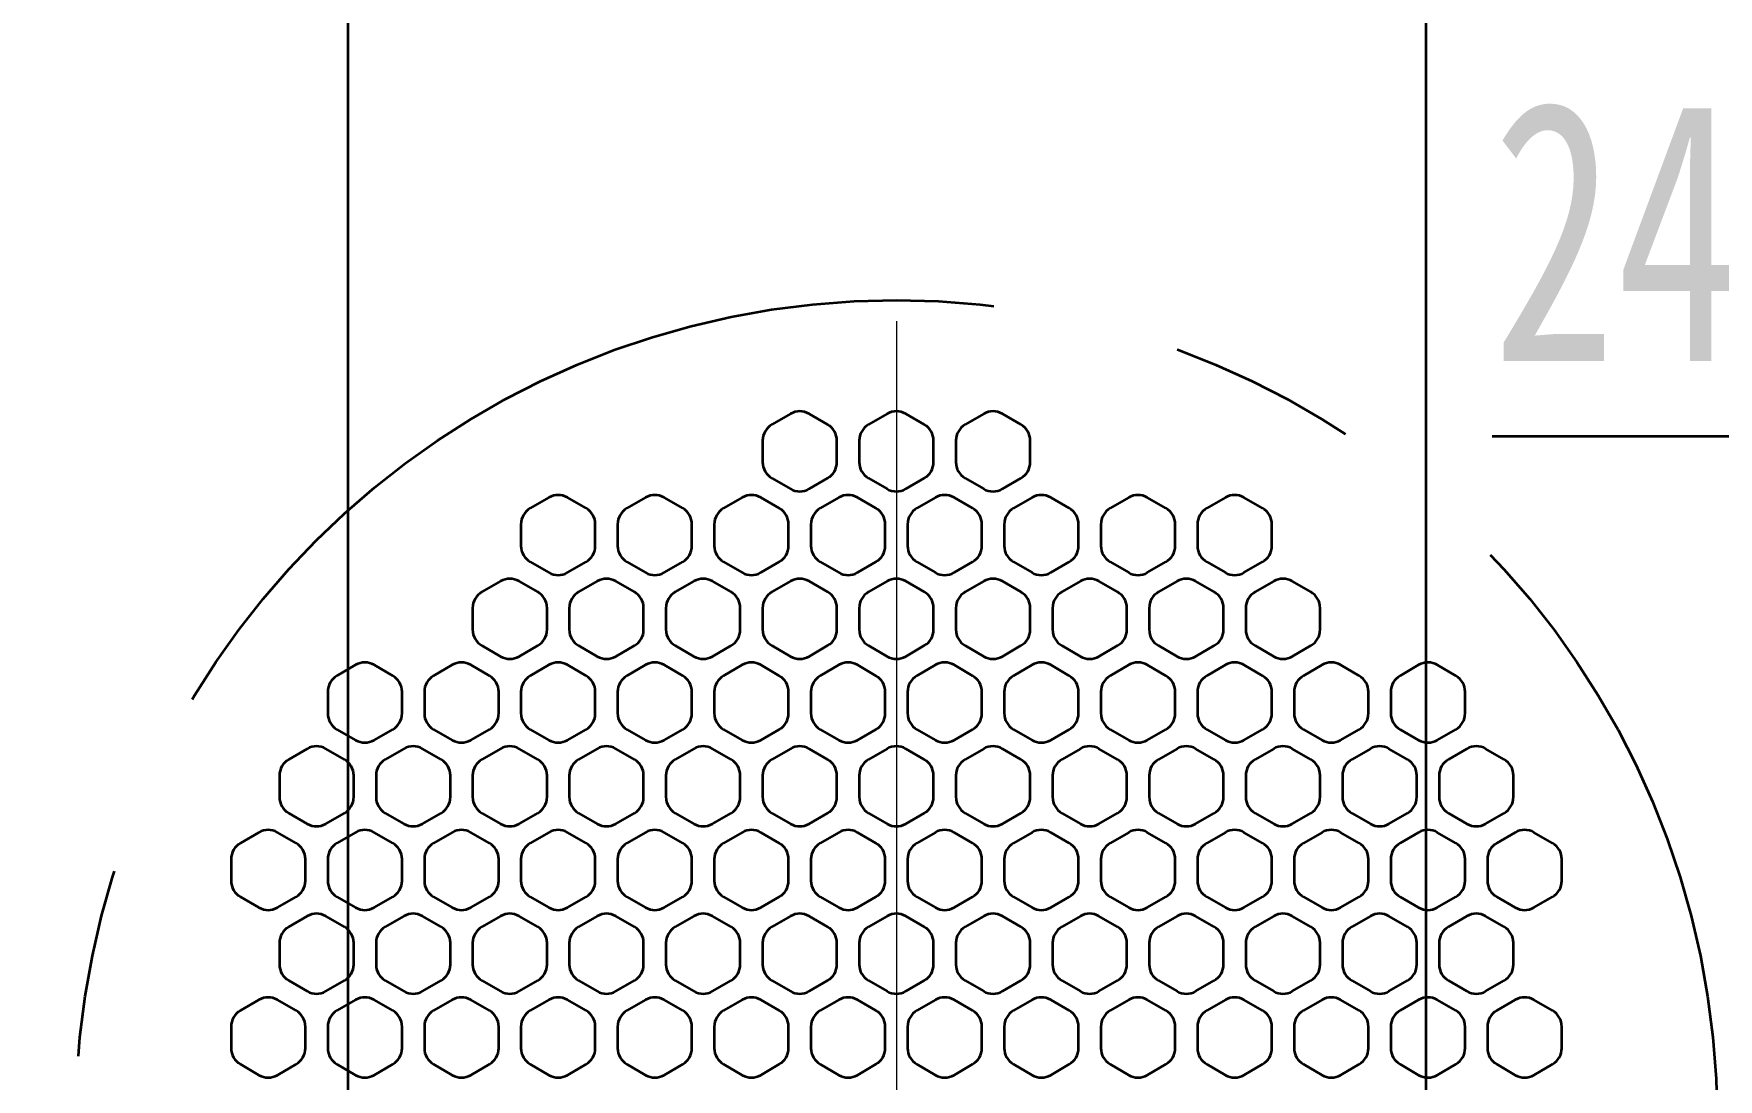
# Model space of a CAD drawing. Header units: millimetres. Extents: x 10 to 515, y -34 to 231.
# Drawn here: x 203.94 to 226.6, y 100.03 to 114.09 of the extents above; entities that cross this region are included whole.
import ezdxf

# ---------------------------------------------------------------- set-up
doc = ezdxf.new("R2010")
doc.units = ezdxf.units.MM
doc.linetypes.add('CENTERX2', pattern=[20.32, 12.7, -2.54, 2.54, -2.54])
doc.layers.add('FORMAT', color=7, linetype='Continuous', lineweight=35)
doc.styles.add('SLDTEXTSTYLE1', font='TXT', dxfattribs={"width": 0.7})
doc.dimstyles.new('SLDDIMSTYLE3', dxfattribs={"dimtxt": 3.5, "dimasz": 2.5, "dimexe": 0, "dimexo": 0.0625, "dimgap": 0.875, "dimtad": 2, "dimlfac": 4, "dimrnd": 1e-09, "dimzin": 12, "dimdsep": 46, "dimtxsty": 'SLDTEXTSTYLE1', "dimsah": 1, "dimcen": 0.09, "dimadec": 0, "dimazin": 3, "dimtfac": 1, "dimtofl": 0, "dimtmove": 0, "dimatfit": 3, "dimfxl": 0, "dimfrac": 2, "dimtolj": 1, "dimtzin": 12, "dimarcsym": 0})

# ---------------------------------------------------------------- blocks, each defined once
blk = doc.blocks.new('_D_12')
at = {"layer": 'FORMAT'}
for p, q in [((228.041, 102.467), (228.041, 110.675)), ((234.166, 102.467), (234.166, 110.675)), ((228.041, 108.675), (223.554, 108.675)), ((228.041, 108.675), (234.166, 108.675))]:
    blk.add_line(p, q, dxfattribs=at)
for points in [[(228.041, 108.675), (230.541, 108.325), (230.541, 109.025)], [(234.166, 108.675), (231.666, 109.025), (231.666, 108.325)]]:
    blk.add_solid(points, dxfattribs=at)
at = {"layer": 'FORMAT', "insert": (223.554, 113.187), "char_height": 3.5, "attachment_point": 1, "style": 'SLDTEXTSTYLE1'}
blk.add_mtext('24.5', dxfattribs=at)
blk = doc.blocks.new('_D_23')
at = {"layer": 'FORMAT'}
for p, q in [((208.166, 120.717), (187.716, 120.717)), ((189.716, 89.467), (189.716, 120.717)), ((208.166, 89.467), (187.716, 89.467))]:
    blk.add_line(p, q, dxfattribs=at)
for points in [[(189.716, 120.717), (189.366, 118.217), (190.066, 118.217)], [(189.716, 89.467), (190.066, 91.967), (189.366, 91.967)]]:
    blk.add_solid(points, dxfattribs=at)
at = {"layer": 'FORMAT', "insert": (185.204, 103.458), "char_height": 3.5, "attachment_point": 1, "rotation": 90, "style": 'SLDTEXTSTYLE1'}
blk.add_mtext('125', dxfattribs=at)
blk = doc.blocks.new('_D_26')
at = {"layer": 'FORMAT'}
for p, q in [((224.42, 134.841), (174.398, 134.841)), ((176.398, 82.467), (176.398, 134.841))]:
    blk.add_line(p, q, dxfattribs=at)
for points in [[(176.398, 134.841), (176.048, 132.341), (176.748, 132.341)], [(176.398, 82.467), (176.748, 84.967), (176.048, 84.967)]]:
    blk.add_solid(points, dxfattribs=at)
at = {"layer": 'FORMAT', "insert": (171.886, 111.731), "char_height": 3.5, "attachment_point": 1, "rotation": 90, "style": 'SLDTEXTSTYLE1'}
blk.add_mtext('209.5', dxfattribs=at)
blk = doc.blocks.new('SW_CENTERMARKSYMBOL_0')
at = {"layer": 'FORMAT', "color": 0}
for p, q in [((0, -30), (0, -1.25)), ((14.5, -30), (14.5, -1.25))]:
    blk.add_line(p, q, dxfattribs=at)

msp = doc.modelspace()

# ---------------------------------------------------------------- linework, layer by layer
at = {"color": 7, "linetype": 'Continuous', "lineweight": 35}
for p, q in [((214.115687, 108.978497), (213.865687, 108.834159)), ((214.615687, 108.834159), (214.365687, 108.978497)), ((215.415687, 108.978497), (215.165687, 108.834159)), ((215.915687, 108.834159), (215.665687, 108.978497)), ((216.715687, 108.978497), (216.465687, 108.834159)), ((217.215687, 108.834159), (216.965687, 108.978497)), ((213.740687, 108.617653), (213.740687, 108.328977)), ((214.740687, 108.328977), (214.740687, 108.617653)), ((215.040687, 108.617653), (215.040687, 108.328977)), ((216.040687, 108.328977), (216.040687, 108.617653)), ((216.340687, 108.617653), (216.340687, 108.328977)), ((217.340687, 108.328977), (217.340687, 108.617653)), ((213.865687, 108.112471), (214.115687, 107.968134)), ((214.365687, 107.968134), (214.615687, 108.112471)), ((215.165687, 108.112471), (215.415687, 107.968134)), ((215.665687, 107.968134), (215.915687, 108.112471)), ((216.465687, 108.112471), (216.715687, 107.968134)), ((216.965687, 107.968134), (217.215687, 108.112471)), ((210.865687, 107.852664), (210.615687, 107.708326)), ((211.365687, 107.708326), (211.115687, 107.852664)), ((212.165687, 107.852664), (211.915687, 107.708326)), ((212.665687, 107.708326), (212.415687, 107.852664)), ((213.465687, 107.852664), (213.215687, 107.708326)), ((213.965687, 107.708326), (213.715687, 107.852664)), ((214.765687, 107.852664), (214.515687, 107.708326)), ((215.265687, 107.708326), (215.015687, 107.852664)), ((216.065687, 107.852664), (215.815687, 107.708326)), ((216.565687, 107.708326), (216.315687, 107.852664)), ((217.365687, 107.852664), (217.115687, 107.708326)), ((217.865687, 107.708326), (217.615687, 107.852664)), ((218.665687, 107.852664), (218.415687, 107.708326)), ((219.165687, 107.708326), (218.915687, 107.852664)), ((219.965687, 107.852664), (219.715687, 107.708326)), ((220.465687, 107.708326), (220.215687, 107.852664)), ((210.490687, 107.49182), (210.490687, 107.203144)), ((211.490687, 107.203144), (211.490687, 107.49182)), ((211.790687, 107.49182), (211.790687, 107.203144)), ((212.790687, 107.203144), (212.790687, 107.49182)), ((213.090687, 107.49182), (213.090687, 107.203144)), ((214.090687, 107.203144), (214.090687, 107.49182)), ((214.390687, 107.49182), (214.390687, 107.203144)), ((215.390687, 107.203144), (215.390687, 107.49182)), ((215.690687, 107.49182), (215.690687, 107.203144)), ((216.690687, 107.203144), (216.690687, 107.49182)), ((216.990687, 107.49182), (216.990687, 107.203144)), ((217.990687, 107.203144), (217.990687, 107.49182)), ((218.290687, 107.49182), (218.290687, 107.203144)), ((219.290687, 107.203144), (219.290687, 107.49182)), ((219.590687, 107.49182), (219.590687, 107.203144)), ((220.590687, 107.203144), (220.590687, 107.49182)), ((210.615687, 106.986638), (210.865687, 106.842301)), ((211.115687, 106.842301), (211.365687, 106.986638)), ((211.915687, 106.986638), (212.165687, 106.842301)), ((212.415687, 106.842301), (212.665687, 106.986638)), ((213.215687, 106.986638), (213.465687, 106.842301)), ((213.715687, 106.842301), (213.965687, 106.986638)), ((214.515687, 106.986638), (214.765687, 106.842301)), ((215.015687, 106.842301), (215.265687, 106.986638)), ((215.815687, 106.986638), (216.065687, 106.842301)), ((216.315687, 106.842301), (216.565687, 106.986638)), ((217.115687, 106.986638), (217.365687, 106.842301)), ((217.615687, 106.842301), (217.865687, 106.986638)), ((218.415687, 106.986638), (218.665687, 106.842301)), ((218.915687, 106.842301), (219.165687, 106.986638)), ((219.715687, 106.986638), (219.965687, 106.842301)), ((220.215687, 106.842301), (220.465687, 106.986638)), ((210.215687, 106.72683), (209.965687, 106.582493)), ((210.715687, 106.582493), (210.465687, 106.72683)), ((211.515687, 106.72683), (211.265687, 106.582493)), ((212.015687, 106.582493), (211.765687, 106.72683)), ((212.815687, 106.72683), (212.565687, 106.582493)), ((213.315687, 106.582493), (213.065687, 106.72683)), ((214.115687, 106.72683), (213.865687, 106.582493)), ((214.615687, 106.582493), (214.365687, 106.72683)), ((215.415687, 106.72683), (215.165687, 106.582493)), ((215.915687, 106.582493), (215.665687, 106.72683)), ((216.715687, 106.72683), (216.465687, 106.582493)), ((217.215687, 106.582493), (216.965687, 106.72683)), ((218.015687, 106.72683), (217.765687, 106.582493)), ((218.515687, 106.582493), (218.265687, 106.72683)), ((219.315687, 106.72683), (219.065687, 106.582493)), ((219.815687, 106.582493), (219.565687, 106.72683)), ((220.615687, 106.72683), (220.365687, 106.582493)), ((221.115687, 106.582493), (220.865687, 106.72683)), ((209.840687, 106.365987), (209.840687, 106.077311)), ((210.840687, 106.077311), (210.840687, 106.365987)), ((211.140687, 106.365987), (211.140687, 106.077311)), ((212.140687, 106.077311), (212.140687, 106.365987)), ((212.440687, 106.365987), (212.440687, 106.077311)), ((213.440687, 106.077311), (213.440687, 106.365987)), ((213.740687, 106.365987), (213.740687, 106.077311)), ((214.740687, 106.077311), (214.740687, 106.365987)), ((215.040687, 106.365987), (215.040687, 106.077311)), ((216.040687, 106.077311), (216.040687, 106.365987)), ((216.340687, 106.365987), (216.340687, 106.077311)), ((217.340687, 106.077311), (217.340687, 106.365987)), ((217.640687, 106.365987), (217.640687, 106.077311)), ((218.640687, 106.077311), (218.640687, 106.365987)), ((218.940687, 106.365987), (218.940687, 106.077311)), ((219.940687, 106.077311), (219.940687, 106.365987)), ((220.240687, 106.365987), (220.240687, 106.077311)), ((221.240687, 106.077311), (221.240687, 106.365987)), ((209.965687, 105.860805), (210.215687, 105.716468)), ((210.465687, 105.716468), (210.715687, 105.860805)), ((211.265687, 105.860805), (211.515687, 105.716468)), ((211.765687, 105.716468), (212.015687, 105.860805)), ((212.565687, 105.860805), (212.815687, 105.716468)), ((213.065687, 105.716468), (213.315687, 105.860805)), ((213.865687, 105.860805), (214.115687, 105.716468)), ((214.365687, 105.716468), (214.615687, 105.860805)), ((215.165687, 105.860805), (215.415687, 105.716468)), ((215.665687, 105.716468), (215.915687, 105.860805)), ((216.465687, 105.860805), (216.715687, 105.716468)), ((216.965687, 105.716468), (217.215687, 105.860805)), ((217.765687, 105.860805), (218.015687, 105.716468)), ((218.265687, 105.716468), (218.515687, 105.860805)), ((219.065687, 105.860805), (219.315687, 105.716468)), ((219.565687, 105.716468), (219.815687, 105.860805)), ((220.365687, 105.860805), (220.615687, 105.716468)), ((220.865687, 105.716468), (221.115687, 105.860805)), ((208.265687, 105.600997), (208.015687, 105.45666)), ((208.765687, 105.45666), (208.515687, 105.600997)), ((209.565687, 105.600997), (209.315687, 105.45666)), ((210.065687, 105.45666), (209.815687, 105.600997)), ((210.865687, 105.600997), (210.615687, 105.45666)), ((211.365687, 105.45666), (211.115687, 105.600997)), ((212.165687, 105.600997), (211.915687, 105.45666)), ((212.665687, 105.45666), (212.415687, 105.600997)), ((213.465687, 105.600997), (213.215687, 105.45666)), ((213.965687, 105.45666), (213.715687, 105.600997)), ((214.765687, 105.600997), (214.515687, 105.45666)), ((215.265687, 105.45666), (215.015687, 105.600997)), ((216.065687, 105.600997), (215.815687, 105.45666)), ((216.565687, 105.45666), (216.315687, 105.600997)), ((217.365687, 105.600997), (217.115687, 105.45666)), ((217.865687, 105.45666), (217.615687, 105.600997)), ((218.665687, 105.600997), (218.415687, 105.45666)), ((219.165687, 105.45666), (218.915687, 105.600997)), ((219.965687, 105.600997), (219.715687, 105.45666)), ((220.465687, 105.45666), (220.215687, 105.600997)), ((221.265687, 105.600997), (221.015687, 105.45666)), ((221.765687, 105.45666), (221.515687, 105.600997)), ((222.565687, 105.600997), (222.315687, 105.45666)), ((223.065687, 105.45666), (222.815687, 105.600997)), ((207.890687, 105.240154), (207.890687, 104.951478)), ((208.890687, 104.951478), (208.890687, 105.240154)), ((209.190687, 105.240154), (209.190687, 104.951478)), ((210.190687, 104.951478), (210.190687, 105.240154)), ((210.490687, 105.240154), (210.490687, 104.951478)), ((211.490687, 104.951478), (211.490687, 105.240154)), ((211.790687, 105.240154), (211.790687, 104.951478)), ((212.790687, 104.951478), (212.790687, 105.240154)), ((213.090687, 105.240154), (213.090687, 104.951478)), ((214.090687, 104.951478), (214.090687, 105.240154)), ((214.390687, 105.240154), (214.390687, 104.951478)), ((215.390687, 104.951478), (215.390687, 105.240154)), ((215.690687, 105.240154), (215.690687, 104.951478)), ((216.690687, 104.951478), (216.690687, 105.240154)), ((216.990687, 105.240154), (216.990687, 104.951478)), ((217.990687, 104.951478), (217.990687, 105.240154)), ((218.290687, 105.240154), (218.290687, 104.951478)), ((219.290687, 104.951478), (219.290687, 105.240154)), ((219.590687, 105.240154), (219.590687, 104.951478)), ((220.590687, 104.951478), (220.590687, 105.240154)), ((220.890687, 105.240154), (220.890687, 104.951478)), ((221.890687, 104.951478), (221.890687, 105.240154)), ((222.190687, 105.240154), (222.190687, 104.951478)), ((223.190687, 104.951478), (223.190687, 105.240154)), ((208.015687, 104.734972), (208.265687, 104.590635)), ((208.515687, 104.590635), (208.765687, 104.734972)), ((209.315687, 104.734972), (209.565687, 104.590635)), ((209.815687, 104.590635), (210.065687, 104.734972)), ((210.615687, 104.734972), (210.865687, 104.590635)), ((211.115687, 104.590635), (211.365687, 104.734972)), ((211.915687, 104.734972), (212.165687, 104.590635)), ((212.415687, 104.590635), (212.665687, 104.734972)), ((213.215687, 104.734972), (213.465687, 104.590635)), ((213.715687, 104.590635), (213.965687, 104.734972)), ((214.515687, 104.734972), (214.765687, 104.590635)), ((215.015687, 104.590635), (215.265687, 104.734972)), ((215.815687, 104.734972), (216.065687, 104.590635)), ((216.315687, 104.590635), (216.565687, 104.734972)), ((217.115687, 104.734972), (217.365687, 104.590635)), ((217.615687, 104.590635), (217.865687, 104.734972)), ((218.415687, 104.734972), (218.665687, 104.590635)), ((218.915687, 104.590635), (219.165687, 104.734972)), ((219.715687, 104.734972), (219.965687, 104.590635)), ((220.215687, 104.590635), (220.465687, 104.734972)), ((221.015687, 104.734972), (221.265687, 104.590635)), ((221.515687, 104.590635), (221.765687, 104.734972)), ((222.315687, 104.734972), (222.565687, 104.590635)), ((222.815687, 104.590635), (223.065687, 104.734972)), ((207.615687, 104.475164), (207.365687, 104.330827)), ((208.115687, 104.330827), (207.865687, 104.475164)), ((208.915687, 104.475164), (208.665687, 104.330827)), ((209.415687, 104.330827), (209.165687, 104.475164)), ((210.215687, 104.475164), (209.965687, 104.330827)), ((210.715687, 104.330827), (210.465687, 104.475164)), ((211.515687, 104.475164), (211.265687, 104.330827)), ((212.015687, 104.330827), (211.765687, 104.475164)), ((212.815687, 104.475164), (212.565687, 104.330827)), ((213.315687, 104.330827), (213.065687, 104.475164)), ((214.115687, 104.475164), (213.865687, 104.330827)), ((214.615687, 104.330827), (214.365687, 104.475164)), ((215.415687, 104.475164), (215.165687, 104.330827)), ((215.915687, 104.330827), (215.665687, 104.475164)), ((216.715687, 104.475164), (216.465687, 104.330827)), ((217.215687, 104.330827), (216.965687, 104.475164)), ((218.015687, 104.475164), (217.765687, 104.330827)), ((218.515687, 104.330827), (218.265687, 104.475164)), ((219.315687, 104.475164), (219.065687, 104.330827)), ((219.815687, 104.330827), (219.565687, 104.475164)), ((220.615687, 104.475164), (220.365687, 104.330827)), ((221.115687, 104.330827), (220.865687, 104.475164)), ((221.915687, 104.475164), (221.665687, 104.330827)), ((222.415687, 104.330827), (222.165687, 104.475164)), ((223.215687, 104.475164), (222.965687, 104.330827)), ((223.715687, 104.330827), (223.465687, 104.475164)), ((207.240687, 104.114321), (207.240687, 103.825645)), ((208.240687, 103.825645), (208.240687, 104.114321)), ((208.540687, 104.114321), (208.540687, 103.825645)), ((209.540687, 103.825645), (209.540687, 104.114321)), ((209.840687, 104.114321), (209.840687, 103.825645)), ((210.840687, 103.825645), (210.840687, 104.114321)), ((211.140687, 104.114321), (211.140687, 103.825645)), ((212.140687, 103.825645), (212.140687, 104.114321)), ((212.440687, 104.114321), (212.440687, 103.825645)), ((213.440687, 103.825645), (213.440687, 104.114321)), ((213.740687, 104.114321), (213.740687, 103.825645)), ((214.740687, 103.825645), (214.740687, 104.114321)), ((215.040687, 104.114321), (215.040687, 103.825645)), ((216.040687, 103.825645), (216.040687, 104.114321)), ((216.340687, 104.114321), (216.340687, 103.825645)), ((217.340687, 103.825645), (217.340687, 104.114321)), ((217.640687, 104.114321), (217.640687, 103.825645)), ((218.640687, 103.825645), (218.640687, 104.114321)), ((218.940687, 104.114321), (218.940687, 103.825645)), ((219.940687, 103.825645), (219.940687, 104.114321)), ((220.240687, 104.114321), (220.240687, 103.825645)), ((221.240687, 103.825645), (221.240687, 104.114321)), ((221.540687, 104.114321), (221.540687, 103.825645)), ((222.540687, 103.825645), (222.540687, 104.114321)), ((222.840687, 104.114321), (222.840687, 103.825645)), ((223.840687, 103.825645), (223.840687, 104.114321)), ((207.365687, 103.609139), (207.615687, 103.464801)), ((207.865687, 103.464801), (208.115687, 103.609139)), ((208.665687, 103.609139), (208.915687, 103.464801)), ((209.165687, 103.464801), (209.415687, 103.609139)), ((209.965687, 103.609139), (210.215687, 103.464801)), ((210.465687, 103.464801), (210.715687, 103.609139)), ((211.265687, 103.609139), (211.515687, 103.464801)), ((211.765687, 103.464801), (212.015687, 103.609139)), ((212.565687, 103.609139), (212.815687, 103.464801)), ((213.065687, 103.464801), (213.315687, 103.609139)), ((213.865687, 103.609139), (214.115687, 103.464801)), ((214.365687, 103.464801), (214.615687, 103.609139)), ((215.165687, 103.609139), (215.415687, 103.464801)), ((215.665687, 103.464801), (215.915687, 103.609139)), ((216.465687, 103.609139), (216.715687, 103.464801)), ((216.965687, 103.464801), (217.215687, 103.609139)), ((217.765687, 103.609139), (218.015687, 103.464801)), ((218.265687, 103.464801), (218.515687, 103.609139)), ((219.065687, 103.609139), (219.315687, 103.464801)), ((219.565687, 103.464801), (219.815687, 103.609139)), ((220.365687, 103.609139), (220.615687, 103.464801)), ((220.865687, 103.464801), (221.115687, 103.609139)), ((221.665687, 103.609139), (221.915687, 103.464801)), ((222.165687, 103.464801), (222.415687, 103.609139)), ((222.965687, 103.609139), (223.215687, 103.464801)), ((223.465687, 103.464801), (223.715687, 103.609139)), ((206.965687, 103.349331), (206.715687, 103.204994)), ((207.465687, 103.204994), (207.215687, 103.349331)), ((208.265687, 103.349331), (208.015687, 103.204994)), ((208.765687, 103.204994), (208.515687, 103.349331)), ((209.565687, 103.349331), (209.315687, 103.204994)), ((210.065687, 103.204994), (209.815687, 103.349331)), ((210.865687, 103.349331), (210.615687, 103.204994)), ((211.365687, 103.204994), (211.115687, 103.349331)), ((212.165687, 103.349331), (211.915687, 103.204994)), ((212.665687, 103.204994), (212.415687, 103.349331)), ((213.465687, 103.349331), (213.215687, 103.204994)), ((213.965687, 103.204994), (213.715687, 103.349331)), ((214.765687, 103.349331), (214.515687, 103.204994)), ((215.265687, 103.204994), (215.015687, 103.349331)), ((216.065687, 103.349331), (215.815687, 103.204994)), ((216.565687, 103.204994), (216.315687, 103.349331)), ((217.365687, 103.349331), (217.115687, 103.204994)), ((217.865687, 103.204994), (217.615687, 103.349331)), ((218.665687, 103.349331), (218.415687, 103.204994)), ((219.165687, 103.204994), (218.915687, 103.349331)), ((219.965687, 103.349331), (219.715687, 103.204994)), ((220.465687, 103.204994), (220.215687, 103.349331)), ((221.265687, 103.349331), (221.015687, 103.204994)), ((221.765687, 103.204994), (221.515687, 103.349331)), ((222.565687, 103.349331), (222.315687, 103.204994)), ((223.065687, 103.204994), (222.815687, 103.349331)), ((223.865687, 103.349331), (223.615687, 103.204994)), ((224.365687, 103.204994), (224.115687, 103.349331)), ((206.590687, 102.988488), (206.590687, 102.699812)), ((207.590687, 102.699812), (207.590687, 102.988488)), ((207.890687, 102.988488), (207.890687, 102.699812)), ((208.890687, 102.699812), (208.890687, 102.988488)), ((209.190687, 102.988488), (209.190687, 102.699812)), ((210.190687, 102.699812), (210.190687, 102.988488)), ((210.490687, 102.988488), (210.490687, 102.699812)), ((211.490687, 102.699812), (211.490687, 102.988488)), ((211.790687, 102.988488), (211.790687, 102.699812)), ((212.790687, 102.699812), (212.790687, 102.988488)), ((213.090687, 102.988488), (213.090687, 102.699812)), ((214.090687, 102.699812), (214.090687, 102.988488)), ((214.390687, 102.988488), (214.390687, 102.699812)), ((215.390687, 102.699812), (215.390687, 102.988488)), ((215.690687, 102.988488), (215.690687, 102.699812)), ((216.690687, 102.699812), (216.690687, 102.988488)), ((216.990687, 102.988488), (216.990687, 102.699812)), ((217.990687, 102.699812), (217.990687, 102.988488)), ((218.290687, 102.988488), (218.290687, 102.699812)), ((219.290687, 102.699812), (219.290687, 102.988488)), ((219.590687, 102.988488), (219.590687, 102.699812)), ((220.590687, 102.699812), (220.590687, 102.988488)), ((220.890687, 102.988488), (220.890687, 102.699812)), ((221.890687, 102.699812), (221.890687, 102.988488)), ((222.190687, 102.988488), (222.190687, 102.699812)), ((223.190687, 102.699812), (223.190687, 102.988488)), ((223.490687, 102.988488), (223.490687, 102.699812)), ((224.490687, 102.699812), (224.490687, 102.988488)), ((206.715687, 102.483306), (206.965687, 102.338968)), ((207.215687, 102.338968), (207.465687, 102.483306)), ((208.015687, 102.483306), (208.265687, 102.338968)), ((208.515687, 102.338968), (208.765687, 102.483306)), ((209.315687, 102.483306), (209.565687, 102.338968)), ((209.815687, 102.338968), (210.065687, 102.483306)), ((210.615687, 102.483306), (210.865687, 102.338968)), ((211.115687, 102.338968), (211.365687, 102.483306)), ((211.915687, 102.483306), (212.165687, 102.338968)), ((212.415687, 102.338968), (212.665687, 102.483306)), ((213.215687, 102.483306), (213.465687, 102.338968)), ((213.715687, 102.338968), (213.965687, 102.483306)), ((214.515687, 102.483306), (214.765687, 102.338968)), ((215.015687, 102.338968), (215.265687, 102.483306)), ((215.815687, 102.483306), (216.065687, 102.338968)), ((216.315687, 102.338968), (216.565687, 102.483306)), ((217.115687, 102.483306), (217.365687, 102.338968)), ((217.615687, 102.338968), (217.865687, 102.483306)), ((218.415687, 102.483306), (218.665687, 102.338968)), ((218.915687, 102.338968), (219.165687, 102.483306)), ((219.715687, 102.483306), (219.965687, 102.338968)), ((220.215687, 102.338968), (220.465687, 102.483306)), ((221.015687, 102.483306), (221.265687, 102.338968)), ((221.515687, 102.338968), (221.765687, 102.483306)), ((222.315687, 102.483306), (222.565687, 102.338968)), ((222.815687, 102.338968), (223.065687, 102.483306)), ((223.615687, 102.483306), (223.865687, 102.338968)), ((224.115687, 102.338968), (224.365687, 102.483306)), ((207.615687, 102.223498), (207.365687, 102.079161)), ((208.115687, 102.079161), (207.865687, 102.223498)), ((208.915687, 102.223498), (208.665687, 102.079161)), ((209.415687, 102.079161), (209.165687, 102.223498)), ((210.215687, 102.223498), (209.965687, 102.079161)), ((210.715687, 102.079161), (210.465687, 102.223498)), ((211.515687, 102.223498), (211.265687, 102.079161)), ((212.015687, 102.079161), (211.765687, 102.223498)), ((212.815687, 102.223498), (212.565687, 102.079161)), ((213.315687, 102.079161), (213.065687, 102.223498)), ((214.115687, 102.223498), (213.865687, 102.079161)), ((214.615687, 102.079161), (214.365687, 102.223498)), ((215.415687, 102.223498), (215.165687, 102.079161)), ((215.915687, 102.079161), (215.665687, 102.223498)), ((216.715687, 102.223498), (216.465687, 102.079161)), ((217.215687, 102.079161), (216.965687, 102.223498)), ((218.015687, 102.223498), (217.765687, 102.079161)), ((218.515687, 102.079161), (218.265687, 102.223498)), ((219.315687, 102.223498), (219.065687, 102.079161)), ((219.815687, 102.079161), (219.565687, 102.223498)), ((220.615687, 102.223498), (220.365687, 102.079161)), ((221.115687, 102.079161), (220.865687, 102.223498)), ((221.915687, 102.223498), (221.665687, 102.079161)), ((222.415687, 102.079161), (222.165687, 102.223498)), ((223.215687, 102.223498), (222.965687, 102.079161)), ((223.715687, 102.079161), (223.465687, 102.223498)), ((207.240687, 101.862654), (207.240687, 101.573979)), ((208.240687, 101.573979), (208.240687, 101.862654)), ((208.540687, 101.862654), (208.540687, 101.573979)), ((209.540687, 101.573979), (209.540687, 101.862654)), ((209.840687, 101.862654), (209.840687, 101.573979)), ((210.840687, 101.573979), (210.840687, 101.862654)), ((211.140687, 101.862654), (211.140687, 101.573979)), ((212.140687, 101.573979), (212.140687, 101.862654)), ((212.440687, 101.862654), (212.440687, 101.573979)), ((213.440687, 101.573979), (213.440687, 101.862654)), ((213.740687, 101.862654), (213.740687, 101.573979)), ((214.740687, 101.573979), (214.740687, 101.862654)), ((215.040687, 101.862654), (215.040687, 101.573979)), ((216.040687, 101.573979), (216.040687, 101.862654)), ((216.340687, 101.862654), (216.340687, 101.573979)), ((217.340687, 101.573979), (217.340687, 101.862654)), ((217.640687, 101.862654), (217.640687, 101.573979)), ((218.640687, 101.573979), (218.640687, 101.862654)), ((218.940687, 101.862654), (218.940687, 101.573979)), ((219.940687, 101.573979), (219.940687, 101.862654)), ((220.240687, 101.862654), (220.240687, 101.573979)), ((221.240687, 101.573979), (221.240687, 101.862654)), ((221.540687, 101.862654), (221.540687, 101.573979)), ((222.540687, 101.573979), (222.540687, 101.862654)), ((222.840687, 101.862654), (222.840687, 101.573979)), ((223.840687, 101.573979), (223.840687, 101.862654)), ((207.365687, 101.357473), (207.615687, 101.213135)), ((207.865687, 101.213135), (208.115687, 101.357473)), ((208.665687, 101.357473), (208.915687, 101.213135)), ((209.165687, 101.213135), (209.415687, 101.357473)), ((209.965687, 101.357473), (210.215687, 101.213135)), ((210.465687, 101.213135), (210.715687, 101.357473)), ((211.265687, 101.357473), (211.515687, 101.213135)), ((211.765687, 101.213135), (212.015687, 101.357473)), ((212.565687, 101.357473), (212.815687, 101.213135)), ((213.065687, 101.213135), (213.315687, 101.357473)), ((213.865687, 101.357473), (214.115687, 101.213135)), ((214.365687, 101.213135), (214.615687, 101.357473)), ((215.165687, 101.357473), (215.415687, 101.213135)), ((215.665687, 101.213135), (215.915687, 101.357473)), ((216.465687, 101.357473), (216.715687, 101.213135)), ((216.965687, 101.213135), (217.215687, 101.357473)), ((217.765687, 101.357473), (218.015687, 101.213135)), ((218.265687, 101.213135), (218.515687, 101.357473)), ((219.065687, 101.357473), (219.315687, 101.213135)), ((219.565687, 101.213135), (219.815687, 101.357473)), ((220.365687, 101.357473), (220.615687, 101.213135)), ((220.865687, 101.213135), (221.115687, 101.357473)), ((221.665687, 101.357473), (221.915687, 101.213135)), ((222.165687, 101.213135), (222.415687, 101.357473)), ((222.965687, 101.357473), (223.215687, 101.213135)), ((223.465687, 101.213135), (223.715687, 101.357473)), ((206.965687, 101.097665), (206.715687, 100.953328)), ((207.465687, 100.953328), (207.215687, 101.097665)), ((208.265687, 101.097665), (208.015687, 100.953328)), ((208.765687, 100.953328), (208.515687, 101.097665)), ((209.565687, 101.097665), (209.315687, 100.953328)), ((210.065687, 100.953328), (209.815687, 101.097665)), ((210.865687, 101.097665), (210.615687, 100.953328)), ((211.365687, 100.953328), (211.115687, 101.097665)), ((212.165687, 101.097665), (211.915687, 100.953328)), ((212.665687, 100.953328), (212.415687, 101.097665)), ((213.465687, 101.097665), (213.215687, 100.953328)), ((213.965687, 100.953328), (213.715687, 101.097665)), ((214.765687, 101.097665), (214.515687, 100.953328)), ((215.265687, 100.953328), (215.015687, 101.097665)), ((216.065687, 101.097665), (215.815687, 100.953328)), ((216.565687, 100.953328), (216.315687, 101.097665)), ((217.365687, 101.097665), (217.115687, 100.953328)), ((217.865687, 100.953328), (217.615687, 101.097665)), ((218.665687, 101.097665), (218.415687, 100.953328)), ((219.165687, 100.953328), (218.915687, 101.097665)), ((219.965687, 101.097665), (219.715687, 100.953328)), ((220.465687, 100.953328), (220.215687, 101.097665)), ((221.265687, 101.097665), (221.015687, 100.953328)), ((221.765687, 100.953328), (221.515687, 101.097665)), ((222.565687, 101.097665), (222.315687, 100.953328)), ((223.065687, 100.953328), (222.815687, 101.097665)), ((223.865687, 101.097665), (223.615687, 100.953328)), ((224.365687, 100.953328), (224.115687, 101.097665)), ((206.590687, 100.736821), (206.590687, 100.448146)), ((207.590687, 100.448146), (207.590687, 100.736821)), ((207.890687, 100.736821), (207.890687, 100.448146)), ((208.890687, 100.448146), (208.890687, 100.736821)), ((209.190687, 100.736821), (209.190687, 100.448146)), ((210.190687, 100.448146), (210.190687, 100.736821)), ((210.490687, 100.736821), (210.490687, 100.448146)), ((211.490687, 100.448146), (211.490687, 100.736821)), ((211.790687, 100.736821), (211.790687, 100.448146)), ((212.790687, 100.448146), (212.790687, 100.736821)), ((213.090687, 100.736821), (213.090687, 100.448146)), ((214.090687, 100.448146), (214.090687, 100.736821)), ((214.390687, 100.736821), (214.390687, 100.448146)), ((215.390687, 100.448146), (215.390687, 100.736821)), ((215.690687, 100.736821), (215.690687, 100.448146)), ((216.690687, 100.448146), (216.690687, 100.736821)), ((216.990687, 100.736821), (216.990687, 100.448146)), ((217.990687, 100.448146), (217.990687, 100.736821)), ((218.290687, 100.736821), (218.290687, 100.448146)), ((219.290687, 100.448146), (219.290687, 100.736821)), ((219.590687, 100.736821), (219.590687, 100.448146)), ((220.590687, 100.448146), (220.590687, 100.736821)), ((220.890687, 100.736821), (220.890687, 100.448146)), ((221.890687, 100.448146), (221.890687, 100.736821)), ((222.190687, 100.736821), (222.190687, 100.448146)), ((223.190687, 100.448146), (223.190687, 100.736821)), ((223.490687, 100.736821), (223.490687, 100.448146)), ((224.490687, 100.448146), (224.490687, 100.736821)), ((206.715687, 100.23164), (206.965687, 100.087302)), ((207.215687, 100.087302), (207.465687, 100.23164)), ((208.015687, 100.23164), (208.265687, 100.087302)), ((208.515687, 100.087302), (208.765687, 100.23164)), ((209.315687, 100.23164), (209.565687, 100.087302)), ((209.815687, 100.087302), (210.065687, 100.23164)), ((210.615687, 100.23164), (210.865687, 100.087302)), ((211.115687, 100.087302), (211.365687, 100.23164)), ((211.915687, 100.23164), (212.165687, 100.087302)), ((212.415687, 100.087302), (212.665687, 100.23164)), ((213.215687, 100.23164), (213.465687, 100.087302)), ((213.715687, 100.087302), (213.965687, 100.23164)), ((214.515687, 100.23164), (214.765687, 100.087302)), ((215.015687, 100.087302), (215.265687, 100.23164)), ((215.815687, 100.23164), (216.065687, 100.087302)), ((216.315687, 100.087302), (216.565687, 100.23164)), ((217.115687, 100.23164), (217.365687, 100.087302)), ((217.615687, 100.087302), (217.865687, 100.23164)), ((218.415687, 100.23164), (218.665687, 100.087302)), ((218.915687, 100.087302), (219.165687, 100.23164)), ((219.715687, 100.23164), (219.965687, 100.087302)), ((220.215687, 100.087302), (220.465687, 100.23164)), ((221.015687, 100.23164), (221.265687, 100.087302)), ((221.515687, 100.087302), (221.765687, 100.23164)), ((222.315687, 100.23164), (222.565687, 100.087302)), ((222.815687, 100.087302), (223.065687, 100.23164)), ((223.615687, 100.23164), (223.865687, 100.087302)), ((224.115687, 100.087302), (224.365687, 100.23164))]:
    msp.add_line(p, q, dxfattribs=at)
for centre, start, end in [((214.240687, 108.76199), 60, 120), ((215.540687, 108.76199), 60, 120), ((216.840687, 108.76199), 60, 120), ((213.990687, 108.617653), 120, 180), ((214.490687, 108.617653), 0, 60), ((215.290687, 108.617653), 120, 180), ((215.790687, 108.617653), 0, 60), ((216.590687, 108.617653), 120, 180), ((217.090687, 108.617653), 0, 60), ((213.990687, 108.328977), 180, 240), ((214.490687, 108.328977), 300, 0), ((215.290687, 108.328977), 180, 240), ((215.790687, 108.328977), 300, 0), ((216.590687, 108.328977), 180, 240), ((217.090687, 108.328977), 300, 0), ((210.990687, 107.636157), 60, 120), ((212.290687, 107.636157), 60, 120), ((213.590687, 107.636157), 60, 120), ((214.240687, 108.18464), 240, 300), ((214.890687, 107.636157), 60, 120), ((215.540687, 108.18464), 240, 300), ((216.190687, 107.636157), 60, 120), ((216.840687, 108.18464), 240, 300), ((217.490687, 107.636157), 60, 120), ((218.790687, 107.636157), 60, 120), ((220.090687, 107.636157), 60, 120), ((210.740687, 107.49182), 120, 180), ((211.240687, 107.49182), 0, 60), ((212.040687, 107.49182), 120, 180), ((212.540687, 107.49182), 0, 60), ((213.340687, 107.49182), 120, 180), ((213.840687, 107.49182), 0, 60), ((214.640687, 107.49182), 120, 180), ((215.140687, 107.49182), 0, 60), ((215.940687, 107.49182), 120, 180), ((216.440687, 107.49182), 0, 60), ((217.240687, 107.49182), 120, 180), ((217.740687, 107.49182), 0, 60), ((218.540687, 107.49182), 120, 180), ((219.040687, 107.49182), 0, 60), ((219.840687, 107.49182), 120, 180), ((220.340687, 107.49182), 0, 60), ((210.740687, 107.203144), 180, 240), ((211.240687, 107.203144), 300, 0), ((212.040687, 107.203144), 180, 240), ((212.540687, 107.203144), 300, 0), ((213.340687, 107.203144), 180, 240), ((213.840687, 107.203144), 300, 0), ((214.640687, 107.203144), 180, 240), ((215.140687, 107.203144), 300, 0), ((215.940687, 107.203144), 180, 240), ((216.440687, 107.203144), 300, 0), ((217.240687, 107.203144), 180, 240), ((217.740687, 107.203144), 300, 0), ((218.540687, 107.203144), 180, 240), ((219.040687, 107.203144), 300, 0), ((219.840687, 107.203144), 180, 240), ((220.340687, 107.203144), 300, 0), ((210.340687, 106.510324), 60, 120), ((210.990687, 107.058807), 240, 300), ((211.640687, 106.510324), 60, 120), ((212.290687, 107.058807), 240, 300), ((212.940687, 106.510324), 60, 120), ((213.590687, 107.058807), 240, 300), ((214.240687, 106.510324), 60, 120), ((214.890687, 107.058807), 240, 300), ((215.540687, 106.510324), 60, 120), ((216.190687, 107.058807), 240, 300), ((216.840687, 106.510324), 60, 120), ((217.490687, 107.058807), 240, 300), ((218.140687, 106.510324), 60, 120), ((218.790687, 107.058807), 240, 300), ((219.440687, 106.510324), 60, 120), ((220.090687, 107.058807), 240, 300), ((220.740687, 106.510324), 60, 120), ((210.090687, 106.365987), 120, 180), ((210.590687, 106.365987), 0, 60), ((211.390687, 106.365987), 120, 180), ((211.890687, 106.365987), 0, 60), ((212.690687, 106.365987), 120, 180), ((213.190687, 106.365987), 0, 60), ((213.990687, 106.365987), 120, 180), ((214.490687, 106.365987), 0, 60), ((215.290687, 106.365987), 120, 180), ((215.790687, 106.365987), 0, 60), ((216.590687, 106.365987), 120, 180), ((217.090687, 106.365987), 0, 60), ((217.890687, 106.365987), 120, 180), ((218.390687, 106.365987), 0, 60), ((219.190687, 106.365987), 120, 180), ((219.690687, 106.365987), 0, 60), ((220.490687, 106.365987), 120, 180), ((220.990687, 106.365987), 0, 60), ((210.090687, 106.077311), 180, 240), ((210.590687, 106.077311), 300, 0), ((211.390687, 106.077311), 180, 240), ((211.890687, 106.077311), 300, 0), ((212.690687, 106.077311), 180, 240), ((213.190687, 106.077311), 300, 0), ((213.990687, 106.077311), 180, 240), ((214.490687, 106.077311), 300, 0), ((215.290687, 106.077311), 180, 240), ((215.790687, 106.077311), 300, 0), ((216.590687, 106.077311), 180, 240), ((217.090687, 106.077311), 300, 0), ((217.890687, 106.077311), 180, 240), ((218.390687, 106.077311), 300, 0), ((219.190687, 106.077311), 180, 240), ((219.690687, 106.077311), 300, 0), ((220.490687, 106.077311), 180, 240), ((220.990687, 106.077311), 300, 0), ((208.390687, 105.384491), 60, 120), ((209.690687, 105.384491), 60, 120), ((210.340687, 105.932974), 240, 300), ((210.990687, 105.384491), 60, 120), ((211.640687, 105.932974), 240, 300), ((212.290687, 105.384491), 60, 120), ((212.940687, 105.932974), 240, 300), ((213.590687, 105.384491), 60, 120), ((214.240687, 105.932974), 240, 300), ((214.890687, 105.384491), 60, 120), ((215.540687, 105.932974), 240, 300), ((216.190687, 105.384491), 60, 120), ((216.840687, 105.932974), 240, 300), ((217.490687, 105.384491), 60, 120), ((218.140687, 105.932974), 240, 300), ((218.790687, 105.384491), 60, 120), ((219.440687, 105.932974), 240, 300), ((220.090687, 105.384491), 60, 120), ((220.740687, 105.932974), 240, 300), ((221.390687, 105.384491), 60, 120), ((222.690687, 105.384491), 60, 120), ((208.140687, 105.240154), 120, 180), ((208.640687, 105.240154), 0, 60), ((209.440687, 105.240154), 120, 180), ((209.940687, 105.240154), 0, 60), ((210.740687, 105.240154), 120, 180), ((211.240687, 105.240154), 0, 60), ((212.040687, 105.240154), 120, 180), ((212.540687, 105.240154), 0, 60), ((213.340687, 105.240154), 120, 180), ((213.840687, 105.240154), 0, 60), ((214.640687, 105.240154), 120, 180), ((215.140687, 105.240154), 0, 60), ((215.940687, 105.240154), 120, 180), ((216.440687, 105.240154), 0, 60), ((217.240687, 105.240154), 120, 180), ((217.740687, 105.240154), 0, 60), ((218.540687, 105.240154), 120, 180), ((219.040687, 105.240154), 0, 60), ((219.840687, 105.240154), 120, 180), ((220.340687, 105.240154), 0, 60), ((221.140687, 105.240154), 120, 180), ((221.640687, 105.240154), 0, 60), ((222.440687, 105.240154), 120, 180), ((222.940687, 105.240154), 0, 60), ((208.140687, 104.951478), 180, 240), ((208.640687, 104.951478), 300, 0), ((209.440687, 104.951478), 180, 240), ((209.940687, 104.951478), 300, 0), ((210.740687, 104.951478), 180, 240), ((211.240687, 104.951478), 300, 0), ((212.040687, 104.951478), 180, 240), ((212.540687, 104.951478), 300, 0), ((213.340687, 104.951478), 180, 240), ((213.840687, 104.951478), 300, 0), ((214.640687, 104.951478), 180, 240), ((215.140687, 104.951478), 300, 0), ((215.940687, 104.951478), 180, 240), ((216.440687, 104.951478), 300, 0), ((217.240687, 104.951478), 180, 240), ((217.740687, 104.951478), 300, 0), ((218.540687, 104.951478), 180, 240), ((219.040687, 104.951478), 300, 0), ((219.840687, 104.951478), 180, 240), ((220.340687, 104.951478), 300, 0), ((221.140687, 104.951478), 180, 240), ((221.640687, 104.951478), 300, 0), ((222.440687, 104.951478), 180, 240), ((222.940687, 104.951478), 300, 0), ((207.740687, 104.258658), 60, 120), ((208.390687, 104.807141), 240, 300), ((209.040687, 104.258658), 60, 120), ((209.690687, 104.807141), 240, 300), ((210.340687, 104.258658), 60, 120), ((210.990687, 104.807141), 240, 300), ((211.640687, 104.258658), 60, 120), ((212.290687, 104.807141), 240, 300), ((212.940687, 104.258658), 60, 120), ((213.590687, 104.807141), 240, 300), ((214.240687, 104.258658), 60, 120), ((214.890687, 104.807141), 240, 300), ((215.540687, 104.258658), 60, 120), ((216.190687, 104.807141), 240, 300), ((216.840687, 104.258658), 60, 120), ((217.490687, 104.807141), 240, 300), ((218.140687, 104.258658), 60, 120), ((218.790687, 104.807141), 240, 300), ((219.440687, 104.258658), 60, 120), ((220.090687, 104.807141), 240, 300), ((220.740687, 104.258658), 60, 120), ((221.390687, 104.807141), 240, 300), ((222.040687, 104.258658), 60, 120), ((222.690687, 104.807141), 240, 300), ((223.340687, 104.258658), 60, 120), ((207.490687, 104.114321), 120, 180), ((207.990687, 104.114321), 0, 60), ((208.790687, 104.114321), 120, 180), ((209.290687, 104.114321), 0, 60), ((210.090687, 104.114321), 120, 180), ((210.590687, 104.114321), 0, 60), ((211.390687, 104.114321), 120, 180), ((211.890687, 104.114321), 0, 60), ((212.690687, 104.114321), 120, 180), ((213.190687, 104.114321), 0, 60), ((213.990687, 104.114321), 120, 180), ((214.490687, 104.114321), 0, 60), ((215.290687, 104.114321), 120, 180), ((215.790687, 104.114321), 0, 60), ((216.590687, 104.114321), 120, 180), ((217.090687, 104.114321), 0, 60), ((217.890687, 104.114321), 120, 180), ((218.390687, 104.114321), 0, 60), ((219.190687, 104.114321), 120, 180), ((219.690687, 104.114321), 0, 60), ((220.490687, 104.114321), 120, 180), ((220.990687, 104.114321), 0, 60), ((221.790687, 104.114321), 120, 180), ((222.290687, 104.114321), 0, 60), ((223.090687, 104.114321), 120, 180), ((223.590687, 104.114321), 0, 60), ((207.490687, 103.825645), 180, 240), ((207.990687, 103.825645), 300, 0), ((208.790687, 103.825645), 180, 240), ((209.290687, 103.825645), 300, 0), ((210.090687, 103.825645), 180, 240), ((210.590687, 103.825645), 300, 0), ((211.390687, 103.825645), 180, 240), ((211.890687, 103.825645), 300, 0), ((212.690687, 103.825645), 180, 240), ((213.190687, 103.825645), 300, 0), ((213.990687, 103.825645), 180, 240), ((214.490687, 103.825645), 300, 0), ((215.290687, 103.825645), 180, 240), ((215.790687, 103.825645), 300, 0), ((216.590687, 103.825645), 180, 240), ((217.090687, 103.825645), 300, 0), ((217.890687, 103.825645), 180, 240), ((218.390687, 103.825645), 300, 0), ((219.190687, 103.825645), 180, 240), ((219.690687, 103.825645), 300, 0), ((220.490687, 103.825645), 180, 240), ((220.990687, 103.825645), 300, 0), ((221.790687, 103.825645), 180, 240), ((222.290687, 103.825645), 300, 0), ((223.090687, 103.825645), 180, 240), ((223.590687, 103.825645), 300, 0), ((207.090687, 103.132825), 60, 120), ((207.740687, 103.681308), 240, 300), ((208.390687, 103.132825), 60, 120), ((209.040687, 103.681308), 240, 300), ((209.690687, 103.132825), 60, 120), ((210.340687, 103.681308), 240, 300), ((210.990687, 103.132825), 60, 120), ((211.640687, 103.681308), 240, 300), ((212.290687, 103.132825), 60, 120), ((212.940687, 103.681308), 240, 300), ((213.590687, 103.132825), 60, 120), ((214.240687, 103.681308), 240, 300), ((214.890687, 103.132825), 60, 120), ((215.540687, 103.681308), 240, 300), ((216.190687, 103.132825), 60, 120), ((216.840687, 103.681308), 240, 300), ((217.490687, 103.132825), 60, 120), ((218.140687, 103.681308), 240, 300), ((218.790687, 103.132825), 60, 120), ((219.440687, 103.681308), 240, 300), ((220.090687, 103.132825), 60, 120), ((220.740687, 103.681308), 240, 300), ((221.390687, 103.132825), 60, 120), ((222.040687, 103.681308), 240, 300), ((222.690687, 103.132825), 60, 120), ((223.340687, 103.681308), 240, 300), ((223.990687, 103.132825), 60, 120), ((206.840687, 102.988488), 120, 180), ((207.340687, 102.988488), 0, 60), ((208.140687, 102.988488), 120, 180), ((208.640687, 102.988488), 0, 60), ((209.440687, 102.988488), 120, 180), ((209.940687, 102.988488), 0, 60), ((210.740687, 102.988488), 120, 180), ((211.240687, 102.988488), 0, 60), ((212.040687, 102.988488), 120, 180), ((212.540687, 102.988488), 0, 60), ((213.340687, 102.988488), 120, 180), ((213.840687, 102.988488), 0, 60), ((214.640687, 102.988488), 120, 180), ((215.140687, 102.988488), 0, 60), ((215.940687, 102.988488), 120, 180), ((216.440687, 102.988488), 0, 60), ((217.240687, 102.988488), 120, 180), ((217.740687, 102.988488), 0, 60), ((218.540687, 102.988488), 120, 180), ((219.040687, 102.988488), 0, 60), ((219.840687, 102.988488), 120, 180), ((220.340687, 102.988488), 0, 60), ((221.140687, 102.988488), 120, 180), ((221.640687, 102.988488), 0, 60), ((222.440687, 102.988488), 120, 180), ((222.940687, 102.988488), 0, 60), ((223.740687, 102.988488), 120, 180), ((224.240687, 102.988488), 0, 60), ((206.840687, 102.699812), 180, 240), ((207.340687, 102.699812), 300, 0), ((208.140687, 102.699812), 180, 240), ((208.640687, 102.699812), 300, 0), ((209.440687, 102.699812), 180, 240), ((209.940687, 102.699812), 300, 0), ((210.740687, 102.699812), 180, 240), ((211.240687, 102.699812), 300, 0), ((212.040687, 102.699812), 180, 240), ((212.540687, 102.699812), 300, 0), ((213.340687, 102.699812), 180, 240), ((213.840687, 102.699812), 300, 0), ((214.640687, 102.699812), 180, 240), ((215.140687, 102.699812), 300, 0), ((215.940687, 102.699812), 180, 240), ((216.440687, 102.699812), 300, 0), ((217.240687, 102.699812), 180, 240), ((217.740687, 102.699812), 300, 0), ((218.540687, 102.699812), 180, 240), ((219.040687, 102.699812), 300, 0), ((219.840687, 102.699812), 180, 240), ((220.340687, 102.699812), 300, 0), ((221.140687, 102.699812), 180, 240), ((221.640687, 102.699812), 300, 0), ((222.440687, 102.699812), 180, 240), ((222.940687, 102.699812), 300, 0), ((223.740687, 102.699812), 180, 240), ((224.240687, 102.699812), 300, 0), ((207.090687, 102.555475), 240, 300), ((207.740687, 102.006992), 60, 120), ((208.390687, 102.555475), 240, 300), ((209.040687, 102.006992), 60, 120), ((209.690687, 102.555475), 240, 300), ((210.340687, 102.006992), 60, 120), ((210.990687, 102.555475), 240, 300), ((211.640687, 102.006992), 60, 120), ((212.290687, 102.555475), 240, 300), ((212.940687, 102.006992), 60, 120), ((213.590687, 102.555475), 240, 300), ((214.240687, 102.006992), 60, 120), ((214.890687, 102.555475), 240, 300), ((215.540687, 102.006992), 60, 120), ((216.190687, 102.555475), 240, 300), ((216.840687, 102.006992), 60, 120), ((217.490687, 102.555475), 240, 300), ((218.140687, 102.006992), 60, 120), ((218.790687, 102.555475), 240, 300), ((219.440687, 102.006992), 60, 120), ((220.090687, 102.555475), 240, 300), ((220.740687, 102.006992), 60, 120), ((221.390687, 102.555475), 240, 300), ((222.040687, 102.006992), 60, 120), ((222.690687, 102.555475), 240, 300), ((223.340687, 102.006992), 60, 120), ((223.990687, 102.555475), 240, 300), ((207.490687, 101.862654), 120, 180), ((207.990687, 101.862654), 0, 60), ((208.790687, 101.862654), 120, 180), ((209.290687, 101.862654), 0, 60), ((210.090687, 101.862654), 120, 180), ((210.590687, 101.862654), 0, 60), ((211.390687, 101.862654), 120, 180), ((211.890687, 101.862654), 0, 60), ((212.690687, 101.862654), 120, 180), ((213.190687, 101.862654), 0, 60), ((213.990687, 101.862654), 120, 180), ((214.490687, 101.862654), 0, 60), ((215.290687, 101.862654), 120, 180), ((215.790687, 101.862654), 0, 60), ((216.590687, 101.862654), 120, 180), ((217.090687, 101.862654), 0, 60), ((217.890687, 101.862654), 120, 180), ((218.390687, 101.862654), 0, 60), ((219.190687, 101.862654), 120, 180), ((219.690687, 101.862654), 0, 60), ((220.490687, 101.862654), 120, 180), ((220.990687, 101.862654), 0, 60), ((221.790687, 101.862654), 120, 180), ((222.290687, 101.862654), 0, 60), ((223.090687, 101.862654), 120, 180), ((223.590687, 101.862654), 0, 60), ((207.490687, 101.573979), 180, 240), ((207.990687, 101.573979), 300, 0), ((208.790687, 101.573979), 180, 240), ((209.290687, 101.573979), 300, 0), ((210.090687, 101.573979), 180, 240), ((210.590687, 101.573979), 300, 0), ((211.390687, 101.573979), 180, 240), ((211.890687, 101.573979), 300, 0), ((212.690687, 101.573979), 180, 240), ((213.190687, 101.573979), 300, 0), ((213.990687, 101.573979), 180, 240), ((214.490687, 101.573979), 300, 0), ((215.290687, 101.573979), 180, 240), ((215.790687, 101.573979), 300, 0), ((216.590687, 101.573979), 180, 240), ((217.090687, 101.573979), 300, 0), ((217.890687, 101.573979), 180, 240), ((218.390687, 101.573979), 300, 0), ((219.190687, 101.573979), 180, 240), ((219.690687, 101.573979), 300, 0), ((220.490687, 101.573979), 180, 240), ((220.990687, 101.573979), 300, 0), ((221.790687, 101.573979), 180, 240), ((222.290687, 101.573979), 300, 0), ((223.090687, 101.573979), 180, 240), ((223.590687, 101.573979), 300, 0), ((207.090687, 100.881159), 60, 120), ((207.740687, 101.429642), 240, 300), ((208.390687, 100.881159), 60, 120), ((209.040687, 101.429642), 240, 300), ((209.690687, 100.881159), 60, 120), ((210.340687, 101.429642), 240, 300), ((210.990687, 100.881159), 60, 120), ((211.640687, 101.429642), 240, 300), ((212.290687, 100.881159), 60, 120), ((212.940687, 101.429642), 240, 300), ((213.590687, 100.881159), 60, 120), ((214.240687, 101.429642), 240, 300), ((214.890687, 100.881159), 60, 120), ((215.540687, 101.429642), 240, 300), ((216.190687, 100.881159), 60, 120), ((216.840687, 101.429642), 240, 300), ((217.490687, 100.881159), 60, 120), ((218.140687, 101.429642), 240, 300), ((218.790687, 100.881159), 60, 120), ((219.440687, 101.429642), 240, 300), ((220.090687, 100.881159), 60, 120), ((220.740687, 101.429642), 240, 300), ((221.390687, 100.881159), 60, 120), ((222.040687, 101.429642), 240, 300), ((222.690687, 100.881159), 60, 120), ((223.340687, 101.429642), 240, 300), ((223.990687, 100.881159), 60, 120), ((206.840687, 100.736821), 120, 180), ((207.340687, 100.736821), 0, 60), ((208.140687, 100.736821), 120, 180), ((208.640687, 100.736821), 0, 60), ((209.440687, 100.736821), 120, 180), ((209.940687, 100.736821), 0, 60), ((210.740687, 100.736821), 120, 180), ((211.240687, 100.736821), 0, 60), ((212.040687, 100.736821), 120, 180), ((212.540687, 100.736821), 0, 60), ((213.340687, 100.736821), 120, 180), ((213.840687, 100.736821), 0, 60), ((214.640687, 100.736821), 120, 180), ((215.140687, 100.736821), 0, 60), ((215.940687, 100.736821), 120, 180), ((216.440687, 100.736821), 0, 60), ((217.240687, 100.736821), 120, 180), ((217.740687, 100.736821), 0, 60), ((218.540687, 100.736821), 120, 180), ((219.040687, 100.736821), 0, 60), ((219.840687, 100.736821), 120, 180), ((220.340687, 100.736821), 0, 60), ((221.140687, 100.736821), 120, 180), ((221.640687, 100.736821), 0, 60), ((222.440687, 100.736821), 120, 180), ((222.940687, 100.736821), 0, 60), ((223.740687, 100.736821), 120, 180), ((224.240687, 100.736821), 0, 60), ((206.840687, 100.448146), 180, 240), ((207.340687, 100.448146), 300, 0), ((208.140687, 100.448146), 180, 240), ((208.640687, 100.448146), 300, 0), ((209.440687, 100.448146), 180, 240), ((209.940687, 100.448146), 300, 0), ((210.740687, 100.448146), 180, 240), ((211.240687, 100.448146), 300, 0), ((212.040687, 100.448146), 180, 240), ((212.540687, 100.448146), 300, 0), ((213.340687, 100.448146), 180, 240), ((213.840687, 100.448146), 300, 0), ((214.640687, 100.448146), 180, 240), ((215.140687, 100.448146), 300, 0), ((215.940687, 100.448146), 180, 240), ((216.440687, 100.448146), 300, 0), ((217.240687, 100.448146), 180, 240), ((217.740687, 100.448146), 300, 0), ((218.540687, 100.448146), 180, 240), ((219.040687, 100.448146), 300, 0), ((219.840687, 100.448146), 180, 240), ((220.340687, 100.448146), 300, 0), ((221.140687, 100.448146), 180, 240), ((221.640687, 100.448146), 300, 0), ((222.440687, 100.448146), 180, 240), ((222.940687, 100.448146), 300, 0), ((223.740687, 100.448146), 180, 240), ((224.240687, 100.448146), 300, 0), ((207.090687, 100.303809), 240, 300), ((208.390687, 100.303809), 240, 300), ((209.690687, 100.303809), 240, 300), ((210.990687, 100.303809), 240, 300), ((212.290687, 100.303809), 240, 300), ((213.590687, 100.303809), 240, 300), ((214.890687, 100.303809), 240, 300), ((216.190687, 100.303809), 240, 300), ((217.490687, 100.303809), 240, 300), ((218.790687, 100.303809), 240, 300), ((220.090687, 100.303809), 240, 300), ((221.390687, 100.303809), 240, 300), ((222.690687, 100.303809), 240, 300), ((223.990687, 100.303809), 240, 300)]:
    msp.add_arc(centre, 0.25, start, end, dxfattribs=at)
at = {"layer": 'FORMAT', "linetype": 'CENTERX2', "lineweight": 18}
msp.add_line((215.540687, 110.225298), (215.540687, 87.874121), dxfattribs=at)
at = {"layer": 'FORMAT', "linetype": 'CENTERX2'}
msp.add_circle((215.540687, 99.466651), 11.039802, dxfattribs=at)

# ---------------------------------------------------------------- block references
at = {"layer": 'FORMAT'}
msp.add_blockref('SW_CENTERMARKSYMBOL_0', (208.165687, 120.716651), dxfattribs=at)

# ---------------------------------------------------------------- dimensions: what is measured, and where the dimension line sits
for base, p1, p2, picture, middle in [((176.397949, 134.841357), (175.718988, 82.466651), (224.420121, 134.841357), '_D_26', (176.397949, 115.566316)), ((189.71579, 120.716651), (208.165687, 89.466651), (208.165687, 120.716651), '_D_23', (189.71579, 105.761939))]:
    dim = msp.add_linear_dim(base=base, p1=p1, p2=p2, angle=90, dimstyle='SLDDIMSTYLE3', dxfattribs=at)
    dim.commit()
    dim.dimension.update_dxf_attribs({"geometry": picture, "text_midpoint": middle, "dimtype": 160})
dim = msp.add_linear_dim(base=(234.165687, 108.675384), p1=(228.040687, 102.466651), p2=(234.165687, 102.466651), dimstyle='SLDDIMSTYLE3', dxfattribs=at)
dim.commit()
dim.dimension.update_dxf_attribs({"geometry": '_D_12', "text_midpoint": (226.623566, 108.675384), "dimtype": 160})

doc.saveas('drawing.dxf')
